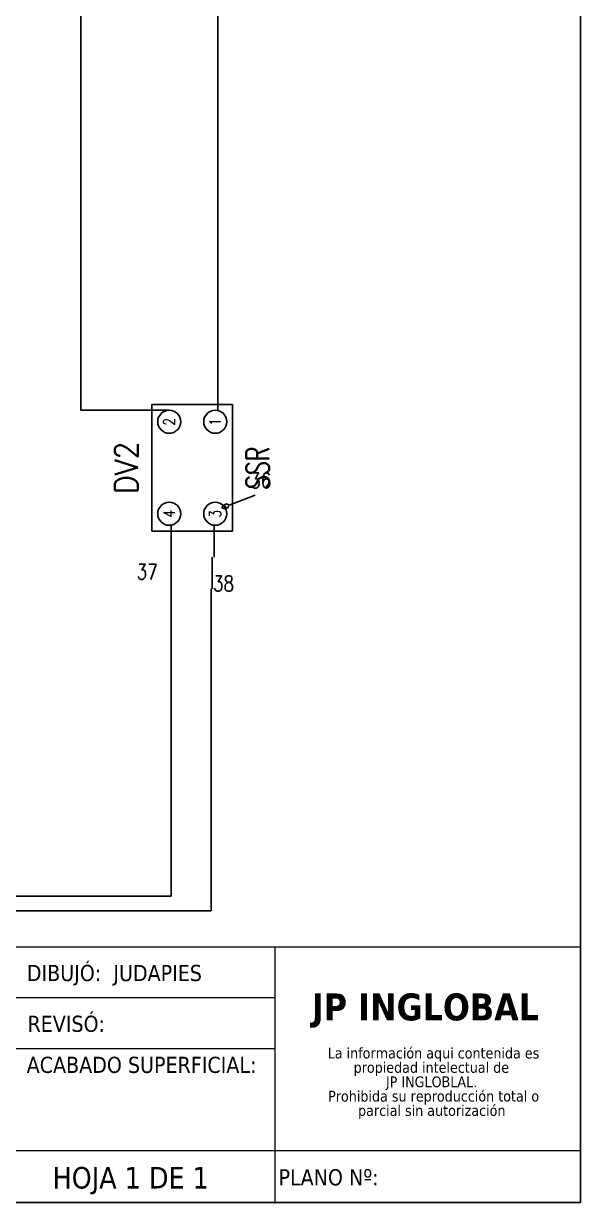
# Model space of a CAD drawing. Header units: millimetres. Extents: x 123.5 to 144.3, y 105.4 to 121.6.
# Drawn here: x 139.72 to 144.26, y 105.4 to 115.01 of the extents above; entities that cross this region are included whole.
import ezdxf
from ezdxf.enums import TextEntityAlignment as Align

# ---------------------------------------------------------------- set-up
doc = ezdxf.new("R2010")
doc.units = ezdxf.units.MM
doc.linetypes.add('CENTERX2', pattern=[20.32, 12.7, -2.54, 2.54, -2.54])
for name, color, linetype in [('CONTORNO', 179, 'Continuous'), ('DESC', 250, 'Continuous'), ('SYMS', 7, 'Continuous'), ('TAGS', 250, 'Continuous'), ('TERMS', 250, 'Continuous'), ('WIRES', 7, 'Continuous')]:
    doc.layers.add(name, color=color, linetype=linetype)
doc.layers.add('WIRENO', color=7, linetype='Continuous', true_color=0x000000)
doc.styles.add('SLDTEXTSTYLE0', font='tahoma.ttf')
doc.styles.add('SLDTEXTSTYLE1', font='')
doc.styles.add('WD', font='romans.shx')
doc.styles.get('SLDTEXTSTYLE1').set_extended_font_data('Tahoma', bold=True)

# ---------------------------------------------------------------- blocks, each defined once
blk = doc.blocks.new('SW_NOTE_2')
at = {"layer": 'CONTORNO', "color": 0, "char_height": 1.0583, "attachment_point": 2, "style": 'SLDTEXTSTYLE0'}
for s, insert in [('La información aqui contenida es ', (10.29, 1.34)), ('propiedad intelectual de', (10.08, -0.07)), ('JP INGLOBLAL.', (10.1, -1.48)), ('Prohibida su reproducción total o ', (10.3, -2.89)), ('parcial sin autorización', (10.12, -4.3))]:
    blk.add_mtext(s, dxfattribs=dict(at, insert=insert))
blk = doc.blocks.new('HDV1TF')
for p, q in [((0.3438, 0.0938), (-0.3438, 0.0938)), ((-0.3438, 0.0938), (-0.3438, -0.3438)), ((0.3438, -0.3438), (0.3438, 0.0938)), ((-0.3438, -0.3438), (0.3438, -0.3438))]:
    blk.add_line(p, q)
for centre in [(-0.25, 0), (0.25, 0), (-0.25, -0.25), (0.25, -0.25)]:
    blk.add_circle(centre, 0.0625)
at = {"style": 'WD'}
for tag, width, p in [('INST', 0.7, (0.0055, 0.497)), ('LOC', 0.7, (0.0055, 0.3274)), ('TAG1', 0.9, (0, 0.1711)), ('RATING2', 0.7, (0, -0.2187)), ('DESC1', 0.7, (0, -0.5432)), ('DESC2', 0.7, (0, -0.6995)), ('XREF', 0.7, (0, -0.8557))]:
    blk.add_attdef(tag, text='', height=0.125, dxfattribs=dict(at, width=width)).set_placement(p, align=Align.CENTER)
at = {"style": 'WD', "flags": 9}
blk.add_attdef('FAMILY', text='', height=0.01, dxfattribs=at).set_placement((-0.0053, 0.1386), align=Align.CENTER)
at = {"linetype": 'Continuous', "style": 'WD', "flags": 1}
for tag, p in [('CAT', (0, 0.1281)), ('MFG', (0, 0.1092))]:
    blk.add_attdef(tag, text='', height=0.01, dxfattribs=at).set_placement(p, align=Align.MIDDLE)
at = {"style": 'WD', "flags": 1}
for tag, p in [('X2TERM01', (-0.25, 0.0625)), ('X2TERM02', (0.25, 0.0625)), ('X4TERM01', (-0.3125, 0)), ('X1TERM02', (0.3125, 0)), ('X4TERM03', (-0.3125, -0.25)), ('X1TERM04', (0.3125, -0.25)), ('X8TERM03', (-0.25, -0.3125)), ('X8TERM04', (0.25, -0.3125))]:
    blk.add_attdef(tag, p, '', height=0.0125, dxfattribs=at)
at = {"linetype": 'Continuous', "style": 'WD', "flags": 9}
blk.add_attdef('ASSYCODE', text='', height=0.01, dxfattribs=at).set_placement((0, 0.0781), align=Align.CENTER)
at = {"linetype": 'Continuous', "style": 'WD', "width": 0.8, "flags": 8}
for tag, p in [('TERM01', (-0.25, 0)), ('TERM02', (0.25, 0)), ('TERM03', (-0.25, -0.25)), ('TERM04', (0.25, -0.25))]:
    blk.add_attdef(tag, text='', height=0.0625, dxfattribs=at).set_placement(p, align=Align.MIDDLE)
at = {"style": 'WD', "width": 0.7}
blk.add_attdef('RATING1', text='', height=0.125, dxfattribs=at).set_placement((0, 0), align=Align.MIDDLE)
blk = doc.blocks.new('WD_WNH')
at = {"linetype": 'Continuous', "style": 'WD', "width": 0.8}
blk.add_attdef('WIRENO', text='', height=0.125, dxfattribs=at).set_placement((0, 0.0625), align=Align.CENTER)
at = {"style": 'WD', "flags": 1}
for tag, p in [('W01USER', (0, 0.0781)), ('W02USER', (0, 0.0703)), ('W03USER', (0, 0.0625)), ('W04USER', (0, 0.0547)), ('W05USER', (0, 0.0469)), ('W06USER', (0, 0.0391)), ('W07USER', (0, 0.0312)), ('W08USER', (0, 0.0234)), ('W09USER', (0, 0.0156)), ('W10USER', (0, 0.0078))]:
    blk.add_attdef(tag, text='', height=0.005, dxfattribs=at).set_placement(p, align=Align.CENTER)
blk = doc.blocks.new('WD_WNV')
at = {"style": 'WD', "flags": 1}
for tag, p in [('W01USER', (-0.0625, 0.0938)), ('W02USER', (-0.0625, 0.0859)), ('W03USER', (-0.0625, 0.0781)), ('W04USER', (-0.0625, 0.0703)), ('W05USER', (-0.0625, 0.0625)), ('W06USER', (-0.0625, 0.0547)), ('W07USER', (-0.0625, 0.0469)), ('W08USER', (-0.0625, 0.0391)), ('W09USER', (-0.0625, 0.0312)), ('W10USER', (-0.0625, 0.0234))]:
    blk.add_attdef(tag, text='', height=0.005, dxfattribs=at).set_placement(p, align=Align.CENTER)
at = {"linetype": 'Continuous', "style": 'WD', "width": 0.8}
blk.add_attdef('WIRENO', text='', height=0.125, dxfattribs=at).set_placement((-0.05, 0), align=Align.MIDDLE_RIGHT)

msp = doc.modelspace()

# ---------------------------------------------------------------- linework, layer by layer
at = {"color": 7, "linetype": 'Continuous'}
for p, q in [((144.2555, 105.4055), (144.2555, 121.5905)), ((123.5055, 105.4055), (144.2555, 105.4055))]:
    msp.add_line(p, q, dxfattribs=at)
at = {"color": 7, "linetype": 'CENTERX2', "lineweight": 0}
for p in [(144.2555, 108.8229), (133.462, 105.4055)]:
    msp.add_line(p, (144.2555, 105.4055), dxfattribs=at)
at = {"color": 7, "linetype": 'Continuous', "lineweight": 0}
for p, q in [((144.2555, 107.4863), (133.4655, 107.4863)), ((141.7655, 107.4863), (141.7655, 105.3969)), ((141.7655, 107.0713), (135.5405, 107.0713)), ((141.7655, 106.6563), (133.4651, 106.6563)), ((144.2555, 105.8263), (133.4651, 105.8263))]:
    msp.add_line(p, q, dxfattribs=at)
at = {"layer": 'WIRENO'}
msp.add_lwpolyline([(141.6033, 111.1707), (141.3922, 111.0894), (141.372, 111.0983), (141.3429, 111.0871), (141.3339, 111.0669), (141.3541, 111.0579), (141.3832, 111.0692), (141.3877, 111.0793)], dxfattribs=at)
at = {"layer": 'WIRES'}
for p, q in [((140.1823, 111.8619), (140.1823, 117.636)), ((141.2999, 111.8619), (141.2999, 115.1341)), ((140.9039, 111.8619), (140.1823, 111.8619)), ((141.3568, 111.0781), (141.3693, 111.0781)), ((140.9202, 110.9244), (140.9202, 110.2412)), ((141.2707, 110.6656), (141.2707, 110.9244)), ((141.2544, 110.4068), (141.2544, 110.6656)), ((141.2462, 107.7819), (141.2462, 110.4068)), ((140.9202, 107.9011), (140.9202, 110.2412)), ((132.4949, 107.9011), (140.9202, 107.9011)), ((132.298, 107.7819), (141.2462, 107.7819))]:
    msp.add_line(p, q, dxfattribs=at)

# ---------------------------------------------------------------- block references
at = {"layer": 'CONTORNO', "color": 7, "xscale": 0.083, "yscale": 0.083, "zscale": 0.083}
msp.add_blockref('SW_NOTE_2', (142.204, 106.555), dxfattribs=at)
at = {"layer": 'SYMS'}
ref = msp.add_blockref('HDV1TF', (140.9039, 111.3932), dxfattribs=dict(at, xscale=1.5, yscale=1.5, zscale=1.5, rotation=89.99999999999999))
ref.add_attrib('TERM03', '3', dxfattribs={"layer": 'TERMS', "linetype": 'Continuous', "height": 0.0938, "rotation": 90, "style": 'WD', "width": 0.8, "flags": 8}).set_placement((141.2789, 111.0182), align=Align.MIDDLE)
ref.add_attrib('DESC1', 'SSR', dxfattribs={"layer": 'DESC', "height": 0.1875, "rotation": 90, "style": 'WD', "width": 0.7}).set_placement((141.7187, 111.3932), align=Align.CENTER)
ref.add_attrib('TERM04', '1', dxfattribs={"layer": 'TERMS', "linetype": 'Continuous', "height": 0.0938, "rotation": 90, "style": 'WD', "width": 0.8, "flags": 8}).set_placement((141.2789, 111.7682), align=Align.MIDDLE)
ref.add_attrib('TERM02', '2', dxfattribs={"layer": 'TERMS', "linetype": 'Continuous', "height": 0.0938, "rotation": 90, "style": 'WD', "width": 0.8, "flags": 8}).set_placement((140.9039, 111.7682), align=Align.MIDDLE)
ref.add_attrib('TERM01', '4', dxfattribs={"layer": 'TERMS', "linetype": 'Continuous', "height": 0.0938, "rotation": 90, "style": 'WD', "width": 0.8, "flags": 8}).set_placement((140.9039, 111.0182), align=Align.MIDDLE)
ref.add_attrib('TAG1', 'DV2', dxfattribs={"layer": 'TAGS', "height": 0.1875, "rotation": 90, "style": 'WD', "width": 0.9}).set_placement((140.6472, 111.3932), align=Align.CENTER)
at = {"layer": 'WIRENO'}
ref = msp.add_blockref('WD_WNH', (141.363, 111.0781), dxfattribs=at)
ref.add_attrib('WIRENO', '36', dxfattribs={"linetype": 'Continuous', "height": 0.125, "style": 'WD', "width": 0.8}).set_placement((141.6499, 111.1887), align=Align.BOTTOM_CENTER)
ref = msp.add_blockref('WD_WNV', (140.9202, 110.5828), dxfattribs=at)
ref.add_attrib('WIRENO', '37', dxfattribs={"linetype": 'Continuous', "height": 0.125, "style": 'WD', "width": 0.8}).set_placement((140.8096, 110.546), align=Align.MIDDLE_RIGHT)
ref = msp.add_blockref('WD_WNV', (141.5431, 110.4862), dxfattribs=at)
ref.add_attrib('WIRENO', '38', dxfattribs={"linetype": 'Continuous', "height": 0.125, "style": 'WD', "width": 0.8}).set_placement((141.4325, 110.4494), align=Align.MIDDLE_RIGHT)

# ---------------------------------------------------------------- texts
at = {"color": 7, "linetype": 'Continuous', "lineweight": 0, "attachment_point": 1, "style": 'SLDTEXTSTYLE0'}
for s, insert, char_height in [('REVISÓ:', (139.7486, 106.9271), 0.13176), ('HOJA 1 DE 1', (139.953, 105.6941), 0.175683), ('PLANO Nº:', (141.7947, 105.6757), 0.13176)]:
    msp.add_mtext(s, dxfattribs=dict(at, insert=insert, char_height=char_height))
at = {"layer": 'CONTORNO', "color": 7, "char_height": 0.131763, "attachment_point": 1, "style": 'SLDTEXTSTYLE0'}
for s, insert in [('DIBUJÓ:  JUDAPIES', (139.7431, 107.341)), ('ACABADO SUPERFICIAL:', (139.7418, 106.5923))]:
    msp.add_mtext(s, dxfattribs=dict(at, insert=insert))
at = {"layer": 'CONTORNO', "insert": (142.0671, 107.1082), "char_height": 0.219604, "attachment_point": 1, "style": 'SLDTEXTSTYLE1'}
msp.add_mtext('JP INGLOBAL', dxfattribs=at)

doc.saveas('drawing.dxf')
